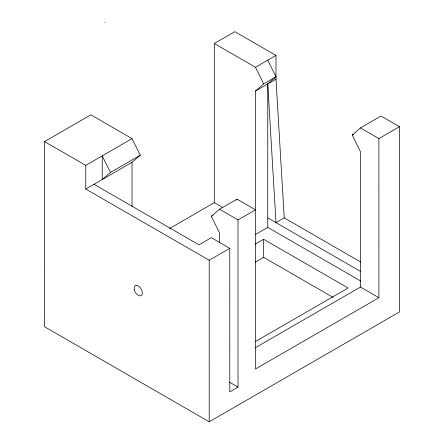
<?xml version="1.0" encoding="UTF-8"?>
<svg xmlns="http://www.w3.org/2000/svg" width="444" height="444" viewBox="0 0 444 444"><rect width="100%" height="100%" fill="white"/><g stroke="black" fill="none" stroke-linecap="round" stroke-linejoin="round"><path stroke-width="0.67" d="M132.04 206.521L132.04 162.321L140.271 155.228L132.046 138.633L90.859 114.807L44.528 141.608L44.622 326.784L209.218 421.8L399.472 311.954L399.461 126.69L381.002 116.034L360.428 127.911L352.253 135.009L360.428 151.67L360.439 287.063L378.899 297.719L378.887 138.567L360.428 127.911M104.912 22.622L104.956 22.2M378.899 297.719L255.505 368.958L255.478 91.026L263.703 83.894L275.985 76.806L267.754 60.179M255.183 234.665L267.765 227.395L267.76 83.933L275.985 76.806M110.451 172.45L102.22 179.543L102.22 155.855L110.451 172.45L140.271 155.228M219.547 242.635L219.547 232.928L211.316 216.333L219.547 209.241L237.029 199.156L255.489 209.807L238.012 219.897L219.547 209.241M235.997 200.039L237.029 199.156M169.386 228.61L214.319 202.664L214.308 43.512L234.843 31.663L275.985 55.422L275.99 79.182L284.221 217.893L360.7 262.021M214.308 43.512L255.478 67.26L275.985 55.422M44.528 141.608L85.759 165.357L132.046 138.633M85.759 165.357L85.764 189.05L132.04 162.321M255.478 91.026L275.99 79.182M211.316 216.333L213.065 215.329M352.253 135.009L353.424 134.332M378.887 138.567L399.461 126.69M85.764 189.05L209.207 260.217L229.781 248.34L229.792 391.858L238.017 387.101L238.012 219.897M284.221 217.893L275.996 222.644L267.76 83.933M255.267 244.117L263.653 239.277L348.079 288.006L255.245 341.608M255.272 262.176L263.658 257.331L333.111 297.425M255.017 347.93L360.439 287.063M267.765 217.893L360.833 271.6M267.765 227.395L360.783 281.074M214.319 202.664L222.672 207.481M229.781 248.34L211.322 237.684L198.979 244.811L93.989 184.293M229.676 382.295L238.017 387.101M255.478 67.26L263.703 83.894M263.653 239.277L263.658 257.331M209.207 260.217L209.218 421.8M134.266 289.538A5.816 3.358 60 0 0 141.153 295.643A5.816 3.358 60 0 0 139.305 286.63A5.816 3.358 60 0 0 134.266 289.538"/></g></svg>
